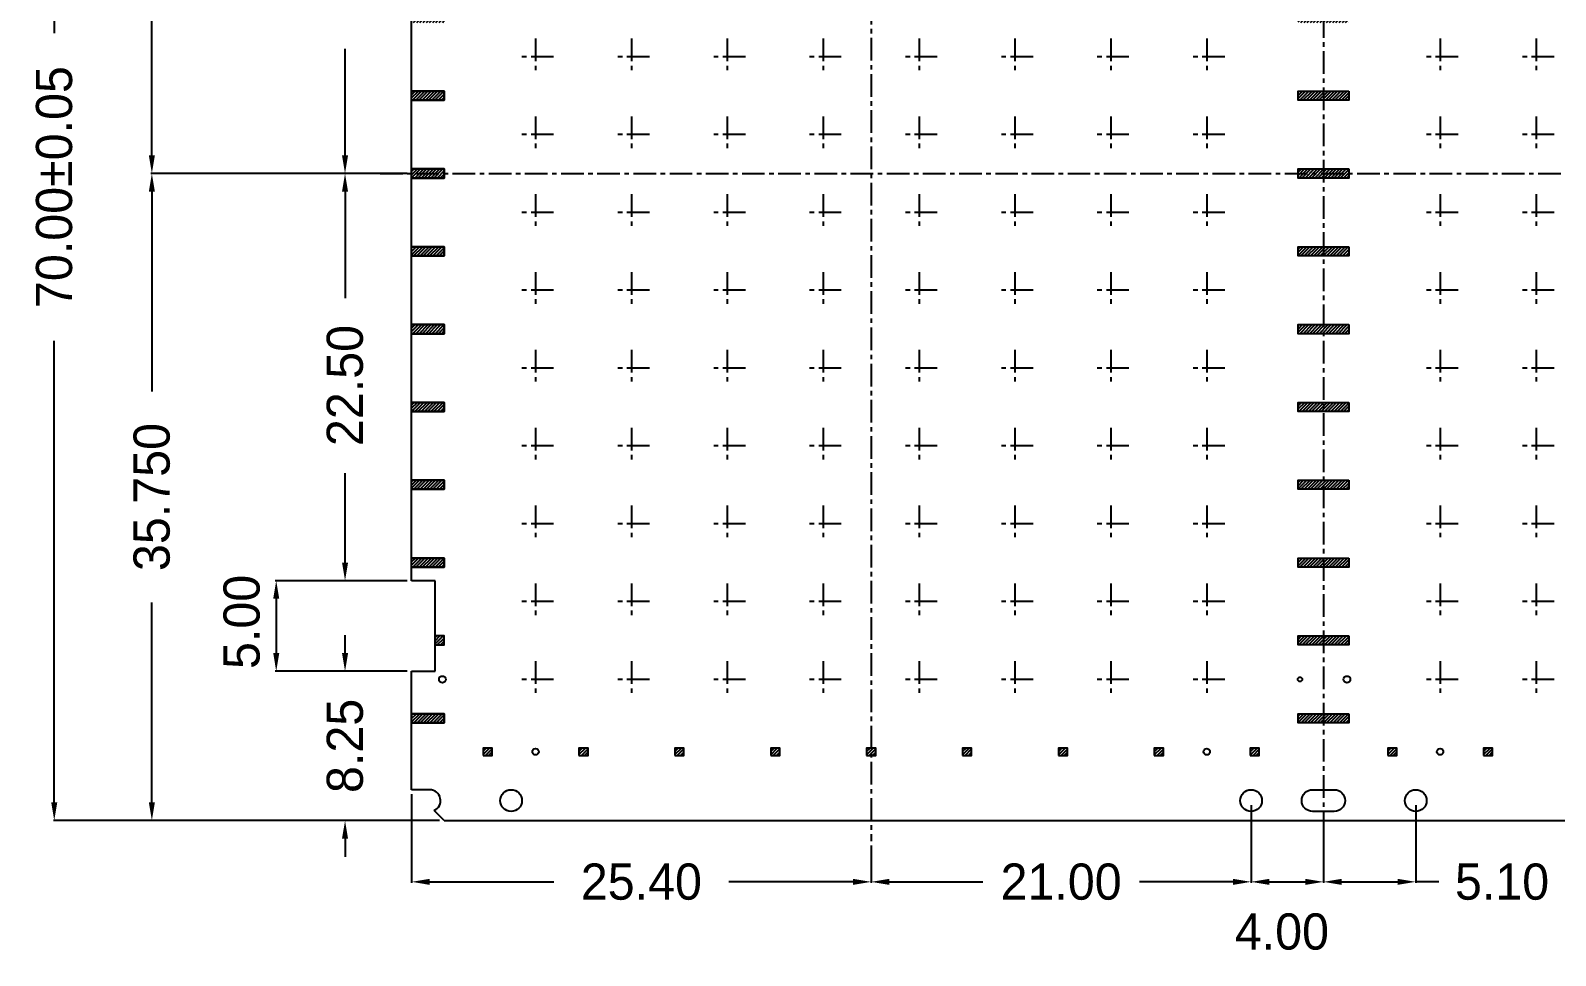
# Model space of a CAD drawing. Extents: x -356 to -83, y -298 to -106.
# Drawn here: x -356.3 to -272, y -206 to -154.9 of the extents above; entities that cross this region are included whole.
import ezdxf

# ---------------------------------------------------------------- set-up
doc = ezdxf.new("R2010")
doc.units = 0
doc.header["$MEASUREMENT"] = 0
doc.linetypes.add('CENTER', pattern=[2, 1.25, -0.25, 0.25, -0.25])
doc.layers.get('0').update_dxf_attribs({"linetype": 'CONTINUOUS'})
doc.layers.get('DEFPOINTS').update_dxf_attribs({"linetype": 'CONTINUOUS'})
for name, color, linetype in [('CENTER', 1, 'CENTER'), ('DIM', 3, 'CONTINUOUS'), ('half_bottom', 4, 'CONTINUOUS')]:
    doc.layers.add(name, color=color, linetype=linetype)
doc.dimstyles.get("Standard").update_dxf_attribs({"dimtxt": 0.3, "dimasz": 0.2, "dimexe": 0.05, "dimexo": 0.15, "dimgap": 0.05, "dimtad": 0, "dimtoh": 1, "dimdec": 3, "dimdsep": 46, "dimtxsty": 'STANDARD', "dimcen": 0.5, "dimadec": 0, "dimazin": 0, "dimtfac": 1, "dimtdec": 3, "dimtofl": 0, "dimtmove": 0, "dimatfit": 3, "dimfxl": 1, "dimtolj": 1, "dimtzin": 0, "dimarcsym": 0})
pattern_1 = [(45, (-683.58905, 132.13588), (-0.088388348, 0.088388348), [])]
pattern_2 = [(45, (-633.58905, 132.13588), (-0.088388348, 0.088388348), [])]

# ---------------------------------------------------------------- blocks, each defined once
blk = doc.blocks.new('*D1')
at = {"layer": 'DEFPOINTS', "color": 0, "linetype": 'Continuous', "transparency": 16777216}
for p in [(-138.476, 208.637), (-113.076, 205.803), (-138.476, 203.55)]:
    blk.add_point(p, dxfattribs=at)
at = {"layer": 'DIM', "color": 0, "linetype": 'Continuous', "lineweight": -2, "transparency": 16777216}
for p, q in [((-138.476, 208.387), (-138.476, 203.5)), ((-113.076, 205.553), (-113.076, 203.5)), ((-137.476, 203.55), (-130.609, 203.55)), ((-114.076, 203.55), (-120.942, 203.55))]:
    blk.add_line(p, q, dxfattribs=at)
at = {"layer": 'DIM', "color": 0, "linetype": 'Continuous', "transparency": 16777216}
for points in [[(-137.476, 203.716), (-137.476, 203.383), (-138.476, 203.55)], [(-114.076, 203.716), (-114.076, 203.383), (-113.076, 203.55)]]:
    blk.add_solid(points, dxfattribs=at)
at = {"layer": 'DIM', "color": 0, "linetype": 'Continuous', "transparency": 16777216, "insert": (-125.776, 203.55), "char_height": 2, "attachment_point": 5}
blk.add_mtext('\\A1;25.40', dxfattribs=at)
blk = doc.blocks.new('*D10')
at = {"layer": 'DEFPOINTS', "color": 0, "linetype": 'Continuous', "transparency": 16777216}
for p in [(-92.076, 208.037), (-113.076, 205.803), (-92.076, 203.55)]:
    blk.add_point(p, dxfattribs=at)
at = {"layer": 'DIM', "color": 0, "linetype": 'Continuous', "lineweight": -2, "transparency": 16777216}
for p, q in [((-92.076, 207.787), (-92.076, 203.5)), ((-113.076, 205.553), (-113.076, 203.5)), ((-112.076, 203.55), (-106.909, 203.55)), ((-93.076, 203.55), (-98.242, 203.55))]:
    blk.add_line(p, q, dxfattribs=at)
at = {"layer": 'DIM', "color": 0, "linetype": 'Continuous', "transparency": 16777216}
for points in [[(-112.076, 203.716), (-112.076, 203.383), (-113.076, 203.55)], [(-93.076, 203.716), (-93.076, 203.383), (-92.076, 203.55)]]:
    blk.add_solid(points, dxfattribs=at)
at = {"layer": 'DIM', "color": 0, "linetype": 'Continuous', "transparency": 16777216, "insert": (-102.576, 203.55), "char_height": 2, "attachment_point": 5}
blk.add_mtext('\\A1;21.00', dxfattribs=at)
blk = doc.blocks.new('*D12')
at = {"layer": 'DEFPOINTS', "color": 0, "linetype": 'Continuous', "transparency": 16777216}
for p in [(-88.076, 207.437), (-82.976, 208.037), (-82.976, 203.55)]:
    blk.add_point(p, dxfattribs=at)
at = {"layer": 'DIM', "color": 0, "linetype": 'Continuous', "lineweight": -2, "transparency": 16777216}
for p, q in [((-82.976, 207.787), (-82.976, 203.5)), ((-88.076, 207.187), (-88.076, 203.5)), ((-87.076, 203.55), (-83.976, 203.55)), ((-81.705, 203.55), (-82.976, 203.55))]:
    blk.add_line(p, q, dxfattribs=at)
at = {"layer": 'DIM', "color": 0, "linetype": 'Continuous', "transparency": 16777216}
for points in [[(-87.076, 203.716), (-87.076, 203.383), (-88.076, 203.55)], [(-83.976, 203.716), (-83.976, 203.383), (-82.976, 203.55)]]:
    blk.add_solid(points, dxfattribs=at)
at = {"layer": 'DIM', "color": 0, "linetype": 'Continuous', "transparency": 16777216, "insert": (-78.205, 203.55), "char_height": 2, "attachment_point": 5}
blk.add_mtext('\\A1;5.10', dxfattribs=at)
blk = doc.blocks.new('*D13')
at = {"layer": 'DEFPOINTS', "color": 0, "linetype": 'Continuous', "transparency": 16777216}
for p in [(-92.076, 208.037), (-88.076, 206.109), (-88.076, 203.55)]:
    blk.add_point(p, dxfattribs=at)
at = {"layer": 'DIM', "color": 0, "linetype": 'Continuous', "lineweight": -2, "transparency": 16777216}
for p, q in [((-92.076, 207.787), (-92.076, 203.5)), ((-88.076, 205.859), (-88.076, 203.5)), ((-91.076, 203.55), (-89.076, 203.55))]:
    blk.add_line(p, q, dxfattribs=at)
at = {"layer": 'DIM', "color": 0, "linetype": 'Continuous', "transparency": 16777216}
for points in [[(-91.076, 203.716), (-91.076, 203.383), (-92.076, 203.55)], [(-89.076, 203.716), (-89.076, 203.383), (-88.076, 203.55)]]:
    blk.add_solid(points, dxfattribs=at)
at = {"layer": 'DIM', "color": 0, "linetype": 'Continuous', "transparency": 16777216, "insert": (-90.372, 200.793), "char_height": 2, "attachment_point": 5}
blk.add_mtext('\\A1;4.00', dxfattribs=at)
blk = doc.blocks.new('*D54')
at = {"layer": 'DEFPOINTS', "color": 0, "linetype": 'Continuous', "transparency": 16777216}
for p in [(-152.833, 276.937), (-137.476, 276.937), (-140.212, 242.687)]:
    blk.add_point(p, dxfattribs=at)
at = {"layer": 'DIM', "color": 0, "linetype": 'Continuous', "lineweight": -2, "transparency": 16777216}
for p, q in [((-137.726, 276.937), (-152.883, 276.937)), ((-152.833, 275.937), (-152.833, 265.646)), ((-152.833, 243.687), (-152.833, 253.979)), ((-140.462, 242.687), (-152.883, 242.687))]:
    blk.add_line(p, q, dxfattribs=at)
at = {"layer": 'DIM', "color": 0, "linetype": 'Continuous', "transparency": 16777216}
for points in [[(-152.999, 275.937), (-152.666, 275.937), (-152.833, 276.937)], [(-152.999, 243.687), (-152.666, 243.687), (-152.833, 242.687)]]:
    blk.add_solid(points, dxfattribs=at)
at = {"layer": 'DIM', "color": 0, "linetype": 'Continuous', "transparency": 16777216, "insert": (-152.833, 259.812), "char_height": 2, "attachment_point": 5, "rotation": 90}
blk.add_mtext('\\A1;34.250', dxfattribs=at)
blk = doc.blocks.new('*D55')
at = {"layer": 'DEFPOINTS', "color": 0, "linetype": 'Continuous', "transparency": 16777216}
for p in [(-140.212, 242.687), (-152.833, 206.937), (-136.679, 206.937)]:
    blk.add_point(p, dxfattribs=at)
at = {"layer": 'DIM', "color": 0, "linetype": 'Continuous', "lineweight": -2, "transparency": 16777216}
for p, q in [((-140.462, 242.687), (-152.883, 242.687)), ((-152.833, 241.687), (-152.833, 230.646)), ((-152.833, 207.937), (-152.833, 218.979)), ((-136.929, 206.937), (-152.883, 206.937))]:
    blk.add_line(p, q, dxfattribs=at)
at = {"layer": 'DIM', "color": 0, "linetype": 'Continuous', "transparency": 16777216}
for points in [[(-152.999, 241.687), (-152.666, 241.687), (-152.833, 242.687)], [(-152.999, 207.937), (-152.666, 207.937), (-152.833, 206.937)]]:
    blk.add_solid(points, dxfattribs=at)
at = {"layer": 'DIM', "color": 0, "linetype": 'Continuous', "transparency": 16777216, "insert": (-152.833, 224.812), "char_height": 2, "attachment_point": 5, "rotation": 90}
blk.add_mtext('\\A1;35.750', dxfattribs=at)
blk = doc.blocks.new('*D57')
at = {"layer": 'DEFPOINTS', "color": 0, "linetype": 'Continuous', "transparency": 16777216}
for p in [(-138.476, 242.687), (-142.154, 220.187), (-138.476, 220.187)]:
    blk.add_point(p, dxfattribs=at)
at = {"layer": 'DIM', "color": 0, "linetype": 'Continuous', "lineweight": -2, "transparency": 16777216}
for p, q in [((-138.726, 242.687), (-142.204, 242.687)), ((-142.154, 241.687), (-142.154, 235.806)), ((-142.154, 221.187), (-142.154, 226.139)), ((-138.726, 220.187), (-142.204, 220.187))]:
    blk.add_line(p, q, dxfattribs=at)
at = {"layer": 'DIM', "color": 0, "linetype": 'Continuous', "transparency": 16777216}
for points in [[(-142.321, 241.687), (-141.987, 241.687), (-142.154, 242.687)], [(-142.321, 221.187), (-141.987, 221.187), (-142.154, 220.187)]]:
    blk.add_solid(points, dxfattribs=at)
at = {"layer": 'DIM', "color": 0, "linetype": 'Continuous', "transparency": 16777216, "insert": (-142.154, 230.973), "char_height": 2, "attachment_point": 5, "rotation": 90}
blk.add_mtext('\\A1;22.50', dxfattribs=at)
blk = doc.blocks.new('*D59')
at = {"layer": 'DEFPOINTS', "color": 0, "linetype": 'Continuous', "transparency": 16777216}
for p in [(-138.476, 215.187), (-142.154, 206.937), (-136.679, 206.937)]:
    blk.add_point(p, dxfattribs=at)
at = {"layer": 'DIM', "color": 0, "linetype": 'Continuous', "lineweight": -2, "transparency": 16777216}
for p, q in [((-142.154, 216.187), (-142.154, 217.187)), ((-138.726, 215.187), (-142.204, 215.187)), ((-136.929, 206.937), (-142.204, 206.937)), ((-142.154, 205.937), (-142.154, 204.937))]:
    blk.add_line(p, q, dxfattribs=at)
at = {"layer": 'DIM', "color": 0, "linetype": 'Continuous', "transparency": 16777216}
for points in [[(-142.321, 216.187), (-141.987, 216.187), (-142.154, 215.187)], [(-142.321, 205.937), (-141.987, 205.937), (-142.154, 206.937)]]:
    blk.add_solid(points, dxfattribs=at)
at = {"layer": 'DIM', "color": 0, "linetype": 'Continuous', "transparency": 16777216, "insert": (-142.154, 211.062), "char_height": 2, "attachment_point": 5, "rotation": 90}
blk.add_mtext('\\A1;8.25', dxfattribs=at)
blk = doc.blocks.new('*D60')
at = {"layer": 'DEFPOINTS', "color": 0, "linetype": 'Continuous', "transparency": 16777216}
for p in [(-142.154, 265.187), (-138.476, 265.187), (-138.476, 242.687)]:
    blk.add_point(p, dxfattribs=at)
at = {"layer": 'DIM', "color": 0, "linetype": 'Continuous', "lineweight": -2, "transparency": 16777216}
for p, q in [((-138.726, 265.187), (-142.204, 265.187)), ((-142.154, 264.187), (-142.154, 259.235)), ((-142.154, 243.687), (-142.154, 249.569)), ((-138.726, 242.687), (-142.204, 242.687))]:
    blk.add_line(p, q, dxfattribs=at)
at = {"layer": 'DIM', "color": 0, "linetype": 'Continuous', "transparency": 16777216}
for points in [[(-142.321, 264.187), (-141.987, 264.187), (-142.154, 265.187)], [(-142.321, 243.687), (-141.987, 243.687), (-142.154, 242.687)]]:
    blk.add_solid(points, dxfattribs=at)
at = {"layer": 'DIM', "color": 0, "linetype": 'Continuous', "transparency": 16777216, "insert": (-142.154, 254.402), "char_height": 2, "attachment_point": 5, "rotation": 90}
blk.add_mtext('\\A1;22.50', dxfattribs=at)
blk = doc.blocks.new('*D61')
at = {"layer": 'DEFPOINTS', "color": 0, "linetype": 'Continuous', "transparency": 16777216}
for p in [(-138.476, 220.187), (-145.958, 215.187), (-138.476, 215.187)]:
    blk.add_point(p, dxfattribs=at)
at = {"layer": 'DIM', "color": 0, "linetype": 'Continuous', "lineweight": -2, "transparency": 16777216}
for p, q in [((-138.726, 220.187), (-146.008, 220.187)), ((-145.958, 219.187), (-145.958, 216.187)), ((-138.726, 215.187), (-146.008, 215.187))]:
    blk.add_line(p, q, dxfattribs=at)
at = {"layer": 'DIM', "color": 0, "linetype": 'Continuous', "transparency": 16777216}
for points in [[(-146.124, 219.187), (-145.791, 219.187), (-145.958, 220.187)], [(-146.124, 216.187), (-145.791, 216.187), (-145.958, 215.187)]]:
    blk.add_solid(points, dxfattribs=at)
at = {"layer": 'DIM', "color": 0, "linetype": 'Continuous', "transparency": 16777216, "insert": (-147.861, 217.913), "char_height": 2, "attachment_point": 5, "rotation": 90}
blk.add_mtext('\\A1;5.00', dxfattribs=at)
blk = doc.blocks.new('*D62')
at = {"layer": 'DEFPOINTS', "color": 0, "linetype": 'Continuous', "transparency": 16777216}
for p in [(-137.476, 276.937), (-158.227, 206.937), (-136.679, 206.937)]:
    blk.add_point(p, dxfattribs=at)
at = {"layer": 'DIM', "color": 0, "linetype": 'Continuous', "lineweight": -2, "transparency": 16777216}
for p, q in [((-137.726, 276.937), (-158.277, 276.937)), ((-158.227, 275.937), (-158.227, 250.437)), ((-158.227, 207.937), (-158.227, 233.437)), ((-136.929, 206.937), (-158.277, 206.937))]:
    blk.add_line(p, q, dxfattribs=at)
at = {"layer": 'DIM', "color": 0, "linetype": 'Continuous', "transparency": 16777216}
for points in [[(-158.394, 275.937), (-158.061, 275.937), (-158.227, 276.937)], [(-158.394, 207.937), (-158.061, 207.937), (-158.227, 206.937)]]:
    blk.add_solid(points, dxfattribs=at)
at = {"layer": 'DIM', "color": 0, "linetype": 'Continuous', "transparency": 16777216, "insert": (-158.227, 241.937), "char_height": 2, "attachment_point": 5, "rotation": 90}
blk.add_mtext('\\A1;70.00%%p0.05', dxfattribs=at)

msp = doc.modelspace()

# ---------------------------------------------------------------- hatches: boundary and pattern name
at = {"layer": 'half_bottom'}
h = msp.add_hatch(dxfattribs=at)
h.set_pattern_fill('ANSI31', color=256)
h.paths.add_polyline_path([(-335.25226, -132.47707), (-335.25226, -132.97707), (-333.45226, -132.97707), (-333.45226, -132.47707)])
h.paths.add_polyline_path([(-333.95226, -137.27707), (-333.45226, -137.27707), (-333.45226, -136.77707), (-333.95226, -136.77707)])
h.paths.add_polyline_path([(-333.45226, -141.57707), (-333.45226, -141.07707), (-335.25226, -141.07707), (-335.25226, -141.57707)])
h.paths.add_polyline_path([(-335.25226, -145.37707), (-335.25226, -145.87707), (-333.45226, -145.87707), (-333.45226, -145.37707)])
h.paths.add_polyline_path([(-333.45226, -150.17707), (-333.45226, -149.67707), (-335.25226, -149.67707), (-335.25226, -150.17707)])
h.paths.add_polyline_path([(-333.45226, -153.97707), (-335.25226, -153.97707), (-335.25226, -154.47707), (-333.45226, -154.47707)])
h.paths.add_polyline_path([(-335.25226, -158.27707), (-335.25226, -158.77707), (-333.45226, -158.77707), (-333.45226, -158.27707)])
h.paths.add_polyline_path([(-335.25226, -162.57707), (-335.25226, -163.07707), (-333.45226, -163.07707), (-333.45226, -162.57707)])
h.paths.add_polyline_path([(-335.25226, -166.87707), (-335.25226, -167.37707), (-333.45226, -167.37707), (-333.45226, -166.87707)])
h.paths.add_polyline_path([(-335.25226, -175.47707), (-335.25226, -175.97707), (-333.45226, -175.97707), (-333.45226, -175.47707)])
h.paths.add_polyline_path([(-333.45226, -171.67707), (-333.45226, -171.17707), (-335.25226, -171.17707), (-335.25226, -171.67707)])
h.paths.add_polyline_path([(-335.25226, -184.07707), (-335.25226, -184.57707), (-333.45226, -184.57707), (-333.45226, -184.07707)])
h.paths.add_polyline_path([(-333.45226, -180.27707), (-333.45226, -179.77707), (-335.25226, -179.77707), (-335.25226, -180.27707)])
h.paths.add_polyline_path([(-333.95226, -188.37707), (-333.95226, -188.87707), (-333.45226, -188.87707), (-333.45226, -188.37707)])
h.paths.add_polyline_path([(-333.45226, -193.17707), (-333.45226, -192.67707), (-335.25226, -192.67707), (-335.25226, -193.17707)])
h = msp.add_hatch(dxfattribs=at)
h.set_pattern_fill('ANSI31', color=256, angle=180, style=0)
h.set_pattern_definition([(225, (-633.58905, 132.13588), (0.088388348, -0.088388348), [])])
h.paths.add_polyline_path([(-283.45226, -132.47707), (-286.25226, -132.47707), (-286.25226, -132.97707), (-283.45226, -132.97707)])
h.paths.add_polyline_path([(-283.45226, -136.77707), (-286.25226, -136.77707), (-286.25226, -137.27707), (-283.45226, -137.27707)])
h.paths.add_polyline_path([(-283.45226, -141.07707), (-286.25226, -141.07707), (-286.25226, -141.57707), (-283.45226, -141.57707)])
h.paths.add_polyline_path([(-283.45226, -145.37707), (-286.25226, -145.37707), (-286.25226, -145.87707), (-283.45226, -145.87707)])
h.paths.add_polyline_path([(-283.45226, -149.67707), (-286.25226, -149.67707), (-286.25226, -150.17707), (-283.45226, -150.17707)])
h.paths.add_polyline_path([(-283.45226, -153.97707), (-286.25226, -153.97707), (-286.25226, -154.47707), (-283.45226, -154.47707)])
h.paths.add_polyline_path([(-283.45226, -158.27707), (-286.25226, -158.27707), (-286.25226, -158.77707), (-283.45226, -158.77707)])
h.paths.add_polyline_path([(-283.45226, -162.57707), (-286.25226, -162.57707), (-286.25226, -163.07707), (-283.45226, -163.07707)])
h.paths.add_polyline_path([(-283.45226, -166.87707), (-286.25226, -166.87707), (-286.25226, -167.37707), (-283.45226, -167.37707)])
h.paths.add_polyline_path([(-283.45226, -171.17707), (-286.25226, -171.17707), (-286.25226, -171.67707), (-283.45226, -171.67707)])
h.paths.add_polyline_path([(-283.45226, -175.47707), (-286.25226, -175.47707), (-286.25226, -175.97707), (-283.45226, -175.97707)])
h.paths.add_polyline_path([(-283.45226, -179.77707), (-286.25226, -179.77707), (-286.25226, -180.27707), (-283.45226, -180.27707)])
h.paths.add_polyline_path([(-283.45226, -184.07707), (-286.25226, -184.07707), (-286.25226, -184.57707), (-283.45226, -184.57707)])
h.paths.add_polyline_path([(-283.45226, -188.37707), (-286.25226, -188.37707), (-286.25226, -188.87707), (-283.45226, -188.87707)])
h.paths.add_polyline_path([(-283.45226, -192.67707), (-286.25226, -192.67707), (-286.25226, -193.17707), (-283.45226, -193.17707)])
h = msp.add_hatch(dxfattribs=at)
h.set_pattern_fill('ANSI31', color=256, style=0)
h.set_pattern_definition(pattern_1)
h.paths.add_polyline_path([(-330.80226, -194.57707), (-331.30226, -194.57707), (-331.30226, -194.97707), (-330.80226, -194.97707)])
h = msp.add_hatch(dxfattribs=at)
h.set_pattern_fill('ANSI31', color=256, style=0)
h.set_pattern_definition(pattern_1)
h.paths.add_polyline_path([(-325.50226, -194.57707), (-326.00226, -194.57707), (-326.00226, -194.97707), (-325.50226, -194.97707)])
h = msp.add_hatch(dxfattribs=at)
h.set_pattern_fill('ANSI31', color=256, style=0)
h.set_pattern_definition(pattern_1)
h.paths.add_polyline_path([(-320.20226, -194.57707), (-320.70226, -194.57707), (-320.70226, -194.97707), (-320.20226, -194.97707)])
h = msp.add_hatch(dxfattribs=at)
h.set_pattern_fill('ANSI31', color=256, style=0)
h.set_pattern_definition(pattern_1)
h.paths.add_polyline_path([(-314.90226, -194.57707), (-315.40226, -194.57707), (-315.40226, -194.97707), (-314.90226, -194.97707)])
h = msp.add_hatch(dxfattribs=at)
h.set_pattern_fill('ANSI31', color=256, style=0)
h.set_pattern_definition(pattern_1)
h.paths.add_polyline_path([(-309.60226, -194.57707), (-310.10226, -194.57707), (-310.10226, -194.97707), (-309.60226, -194.97707)])
h = msp.add_hatch(dxfattribs=at)
h.set_pattern_fill('ANSI31', color=256, style=0)
h.set_pattern_definition(pattern_1)
h.paths.add_polyline_path([(-304.30226, -194.57707), (-304.80226, -194.57707), (-304.80226, -194.97707), (-304.30226, -194.97707)])
h = msp.add_hatch(dxfattribs=at)
h.set_pattern_fill('ANSI31', color=256, style=0)
h.set_pattern_definition(pattern_1)
h.paths.add_polyline_path([(-299.00226, -194.57707), (-299.50226, -194.57707), (-299.50226, -194.97707), (-299.00226, -194.97707)])
h = msp.add_hatch(dxfattribs=at)
h.set_pattern_fill('ANSI31', color=256, style=0)
h.set_pattern_definition(pattern_1)
h.paths.add_polyline_path([(-293.70226, -194.57707), (-294.20226, -194.57707), (-294.20226, -194.97707), (-293.70226, -194.97707)])
h = msp.add_hatch(dxfattribs=at)
h.set_pattern_fill('ANSI31', color=256, style=0)
h.set_pattern_definition(pattern_1)
h.paths.add_polyline_path([(-288.40226, -194.57707), (-288.90226, -194.57707), (-288.90226, -194.97707), (-288.40226, -194.97707)])
h = msp.add_hatch(dxfattribs=at)
h.set_pattern_fill('ANSI31', color=256, style=0)
h.set_pattern_definition(pattern_2)
h.paths.add_polyline_path([(-280.80226, -194.57707), (-281.30226, -194.57707), (-281.30226, -194.97707), (-280.80226, -194.97707)])
h = msp.add_hatch(dxfattribs=at)
h.set_pattern_fill('ANSI31', color=256, style=0)
h.set_pattern_definition(pattern_2)
h.paths.add_polyline_path([(-275.50226, -194.57707), (-276.00226, -194.57707), (-276.00226, -194.97707), (-275.50226, -194.97707)])

# ---------------------------------------------------------------- linework, layer by layer
for p, q in [((-335.25226, -185.32707), (-335.25226, -140.32707)), ((-333.95226, -185.32707), (-335.25226, -185.32707)), ((-333.95226, -190.32707), (-333.95226, -185.32707)), ((-335.25226, -196.87707), (-335.25226, -190.32707)), ((-335.25226, -190.32707), (-333.95226, -190.32707)), ((-334.45549, -196.87707), (-335.25226, -196.87707)), ((-334.25226, -196.87707), (-334.45549, -196.87707)), ((-333.4558, -198.57707), (-334.00784, -198.02503)), ((-333.4558, -198.57707), (-86.24872, -198.57707))]:
    msp.add_line(p, q)
msp.add_lwpolyline([(-284.25226, -196.87707, -1), (-284.25226, -198.07707), (-285.45226, -198.07707, -1), (-285.45226, -196.87707)], format="xyb", close=True)
for centre, radius in [((-333.55226, -190.77707), 0.185), ((-286.15226, -190.77707), 0.125), ((-283.55226, -190.77707), 0.185), ((-328.40226, -194.77707), 0.175), ((-291.30226, -194.77707), 0.175), ((-278.40226, -194.77707), 0.175), ((-329.75226, -197.47707), 0.6), ((-288.85226, -197.47707), 0.6), ((-279.75226, -197.47707), 0.6)]:
    msp.add_circle(centre, radius)
msp.add_arc((-334.25226, -197.47707), 0.6, 294.0392996, 90)
at = {"layer": 'CENTER'}
for p, q in [((-309.85226, -127.33728), (-309.85226, -199.7112)), ((-284.85226, -128.07396), (-284.85226, -199.4057)), ((-328.40226, -155.37707), (-328.40226, -157.37707)), ((-323.10226, -155.37707), (-323.10226, -157.37707)), ((-317.80226, -155.37707), (-317.80226, -157.37707)), ((-312.50226, -155.37707), (-312.50226, -157.37707)), ((-307.20226, -155.37707), (-307.20226, -157.37707)), ((-301.90226, -155.37707), (-301.90226, -157.37707)), ((-296.60226, -155.37707), (-296.60226, -157.37707)), ((-291.30226, -155.37707), (-291.30226, -157.37707)), ((-278.40226, -155.37707), (-278.40226, -157.37707)), ((-273.10226, -155.37707), (-273.10226, -157.37707)), ((-327.40226, -156.37707), (-329.40226, -156.37707)), ((-322.10226, -156.37707), (-324.10226, -156.37707)), ((-316.80226, -156.37707), (-318.80226, -156.37707)), ((-311.50226, -156.37707), (-313.50226, -156.37707)), ((-306.20226, -156.37707), (-308.20226, -156.37707)), ((-300.90226, -156.37707), (-302.90226, -156.37707)), ((-295.60226, -156.37707), (-297.60226, -156.37707)), ((-290.30226, -156.37707), (-292.30226, -156.37707)), ((-277.40226, -156.37707), (-279.40226, -156.37707)), ((-272.10226, -156.37707), (-274.10226, -156.37707)), ((-328.40226, -159.67707), (-328.40226, -161.67707)), ((-323.10226, -159.67707), (-323.10226, -161.67707)), ((-317.80226, -159.67707), (-317.80226, -161.67707)), ((-312.50226, -159.67707), (-312.50226, -161.67707)), ((-307.20226, -159.67707), (-307.20226, -161.67707)), ((-301.90226, -159.67707), (-301.90226, -161.67707)), ((-296.60226, -159.67707), (-296.60226, -161.67707)), ((-291.30226, -159.67707), (-291.30226, -161.67707)), ((-278.40226, -159.67707), (-278.40226, -161.67707)), ((-273.10226, -159.67707), (-273.10226, -161.67707)), ((-327.40226, -160.67707), (-329.40226, -160.67707)), ((-322.10226, -160.67707), (-324.10226, -160.67707)), ((-316.80226, -160.67707), (-318.80226, -160.67707)), ((-311.50226, -160.67707), (-313.50226, -160.67707)), ((-306.20226, -160.67707), (-308.20226, -160.67707)), ((-300.90226, -160.67707), (-302.90226, -160.67707)), ((-295.60226, -160.67707), (-297.60226, -160.67707)), ((-290.30226, -160.67707), (-292.30226, -160.67707)), ((-277.40226, -160.67707), (-279.40226, -160.67707)), ((-272.10226, -160.67707), (-274.10226, -160.67707)), ((-336.98816, -162.82707), (-83.95473, -162.82707)), ((-328.40226, -163.97707), (-328.40226, -165.97707)), ((-323.10226, -163.97707), (-323.10226, -165.97707)), ((-317.80226, -163.97707), (-317.80226, -165.97707)), ((-312.50226, -163.97707), (-312.50226, -165.97707)), ((-307.20226, -163.97707), (-307.20226, -165.97707)), ((-301.90226, -163.97707), (-301.90226, -165.97707)), ((-296.60226, -163.97707), (-296.60226, -165.97707)), ((-291.30226, -163.97707), (-291.30226, -165.97707)), ((-278.40226, -163.97707), (-278.40226, -165.97707)), ((-273.10226, -163.97707), (-273.10226, -165.97707)), ((-327.40226, -164.97707), (-329.40226, -164.97707)), ((-322.10226, -164.97707), (-324.10226, -164.97707)), ((-316.80226, -164.97707), (-318.80226, -164.97707)), ((-311.50226, -164.97707), (-313.50226, -164.97707)), ((-306.20226, -164.97707), (-308.20226, -164.97707)), ((-300.90226, -164.97707), (-302.90226, -164.97707)), ((-295.60226, -164.97707), (-297.60226, -164.97707)), ((-290.30226, -164.97707), (-292.30226, -164.97707)), ((-277.40226, -164.97707), (-279.40226, -164.97707)), ((-272.10226, -164.97707), (-274.10226, -164.97707)), ((-328.40226, -168.27707), (-328.40226, -170.27707)), ((-323.10226, -168.27707), (-323.10226, -170.27707)), ((-317.80226, -168.27707), (-317.80226, -170.27707)), ((-312.50226, -168.27707), (-312.50226, -170.27707)), ((-307.20226, -168.27707), (-307.20226, -170.27707)), ((-301.90226, -168.27707), (-301.90226, -170.27707)), ((-296.60226, -168.27707), (-296.60226, -170.27707)), ((-291.30226, -168.27707), (-291.30226, -170.27707)), ((-278.40226, -168.27707), (-278.40226, -170.27707)), ((-273.10226, -168.27707), (-273.10226, -170.27707)), ((-327.40226, -169.27707), (-329.40226, -169.27707)), ((-322.10226, -169.27707), (-324.10226, -169.27707)), ((-316.80226, -169.27707), (-318.80226, -169.27707)), ((-311.50226, -169.27707), (-313.50226, -169.27707)), ((-306.20226, -169.27707), (-308.20226, -169.27707)), ((-300.90226, -169.27707), (-302.90226, -169.27707)), ((-295.60226, -169.27707), (-297.60226, -169.27707)), ((-290.30226, -169.27707), (-292.30226, -169.27707)), ((-277.40226, -169.27707), (-279.40226, -169.27707)), ((-272.10226, -169.27707), (-274.10226, -169.27707)), ((-328.40226, -172.57707), (-328.40226, -174.57707)), ((-323.10226, -172.57707), (-323.10226, -174.57707)), ((-317.80226, -172.57707), (-317.80226, -174.57707)), ((-312.50226, -172.57707), (-312.50226, -174.57707)), ((-307.20226, -172.57707), (-307.20226, -174.57707)), ((-301.90226, -172.57707), (-301.90226, -174.57707)), ((-296.60226, -172.57707), (-296.60226, -174.57707)), ((-291.30226, -172.57707), (-291.30226, -174.57707)), ((-278.40226, -172.57707), (-278.40226, -174.57707)), ((-273.10226, -172.57707), (-273.10226, -174.57707)), ((-327.40226, -173.57707), (-329.40226, -173.57707)), ((-322.10226, -173.57707), (-324.10226, -173.57707)), ((-316.80226, -173.57707), (-318.80226, -173.57707)), ((-311.50226, -173.57707), (-313.50226, -173.57707)), ((-306.20226, -173.57707), (-308.20226, -173.57707)), ((-300.90226, -173.57707), (-302.90226, -173.57707)), ((-295.60226, -173.57707), (-297.60226, -173.57707)), ((-290.30226, -173.57707), (-292.30226, -173.57707)), ((-277.40226, -173.57707), (-279.40226, -173.57707)), ((-272.10226, -173.57707), (-274.10226, -173.57707)), ((-328.40226, -176.87707), (-328.40226, -178.87707)), ((-323.10226, -176.87707), (-323.10226, -178.87707)), ((-317.80226, -176.87707), (-317.80226, -178.87707)), ((-312.50226, -176.87707), (-312.50226, -178.87707)), ((-307.20226, -176.87707), (-307.20226, -178.87707)), ((-301.90226, -176.87707), (-301.90226, -178.87707)), ((-296.60226, -176.87707), (-296.60226, -178.87707)), ((-291.30226, -176.87707), (-291.30226, -178.87707)), ((-278.40226, -176.87707), (-278.40226, -178.87707)), ((-273.10226, -176.87707), (-273.10226, -178.87707)), ((-327.40226, -177.87707), (-329.40226, -177.87707)), ((-322.10226, -177.87707), (-324.10226, -177.87707)), ((-316.80226, -177.87707), (-318.80226, -177.87707)), ((-311.50226, -177.87707), (-313.50226, -177.87707)), ((-306.20226, -177.87707), (-308.20226, -177.87707)), ((-300.90226, -177.87707), (-302.90226, -177.87707)), ((-295.60226, -177.87707), (-297.60226, -177.87707)), ((-290.30226, -177.87707), (-292.30226, -177.87707)), ((-277.40226, -177.87707), (-279.40226, -177.87707)), ((-272.10226, -177.87707), (-274.10226, -177.87707)), ((-328.40226, -181.17707), (-328.40226, -183.17707)), ((-323.10226, -181.17707), (-323.10226, -183.17707)), ((-317.80226, -181.17707), (-317.80226, -183.17707)), ((-312.50226, -181.17707), (-312.50226, -183.17707)), ((-307.20226, -181.17707), (-307.20226, -183.17707)), ((-301.90226, -181.17707), (-301.90226, -183.17707)), ((-296.60226, -181.17707), (-296.60226, -183.17707)), ((-291.30226, -181.17707), (-291.30226, -183.17707)), ((-278.40226, -181.17707), (-278.40226, -183.17707)), ((-273.10226, -181.17707), (-273.10226, -183.17707)), ((-327.40226, -182.17707), (-329.40226, -182.17707)), ((-322.10226, -182.17707), (-324.10226, -182.17707)), ((-316.80226, -182.17707), (-318.80226, -182.17707)), ((-311.50226, -182.17707), (-313.50226, -182.17707)), ((-306.20226, -182.17707), (-308.20226, -182.17707)), ((-300.90226, -182.17707), (-302.90226, -182.17707)), ((-295.60226, -182.17707), (-297.60226, -182.17707)), ((-290.30226, -182.17707), (-292.30226, -182.17707)), ((-277.40226, -182.17707), (-279.40226, -182.17707)), ((-272.10226, -182.17707), (-274.10226, -182.17707)), ((-328.40226, -185.47707), (-328.40226, -187.47707)), ((-323.10226, -185.47707), (-323.10226, -187.47707)), ((-317.80226, -185.47707), (-317.80226, -187.47707)), ((-312.50226, -185.47707), (-312.50226, -187.47707)), ((-307.20226, -185.47707), (-307.20226, -187.47707)), ((-301.90226, -185.47707), (-301.90226, -187.47707)), ((-296.60226, -185.47707), (-296.60226, -187.47707)), ((-291.30226, -185.47707), (-291.30226, -187.47707)), ((-278.40226, -185.47707), (-278.40226, -187.47707)), ((-273.10226, -185.47707), (-273.10226, -187.47707)), ((-327.40226, -186.47707), (-329.40226, -186.47707)), ((-322.10226, -186.47707), (-324.10226, -186.47707)), ((-316.80226, -186.47707), (-318.80226, -186.47707)), ((-311.50226, -186.47707), (-313.50226, -186.47707)), ((-306.20226, -186.47707), (-308.20226, -186.47707)), ((-300.90226, -186.47707), (-302.90226, -186.47707)), ((-295.60226, -186.47707), (-297.60226, -186.47707)), ((-290.30226, -186.47707), (-292.30226, -186.47707)), ((-277.40226, -186.47707), (-279.40226, -186.47707)), ((-272.10226, -186.47707), (-274.10226, -186.47707)), ((-328.40226, -189.77707), (-328.40226, -191.77707)), ((-323.10226, -189.77707), (-323.10226, -191.77707)), ((-317.80226, -189.77707), (-317.80226, -191.77707)), ((-312.50226, -189.77707), (-312.50226, -191.77707)), ((-307.20226, -189.77707), (-307.20226, -191.77707)), ((-301.90226, -189.77707), (-301.90226, -191.77707)), ((-296.60226, -189.77707), (-296.60226, -191.77707)), ((-291.30226, -189.77707), (-291.30226, -191.77707)), ((-278.40226, -189.77707), (-278.40226, -191.77707)), ((-273.10226, -189.77707), (-273.10226, -191.77707)), ((-327.40226, -190.77707), (-329.40226, -190.77707)), ((-322.10226, -190.77707), (-324.10226, -190.77707)), ((-316.80226, -190.77707), (-318.80226, -190.77707)), ((-311.50226, -190.77707), (-313.50226, -190.77707)), ((-306.20226, -190.77707), (-308.20226, -190.77707)), ((-300.90226, -190.77707), (-302.90226, -190.77707)), ((-295.60226, -190.77707), (-297.60226, -190.77707)), ((-290.30226, -190.77707), (-292.30226, -190.77707)), ((-277.40226, -190.77707), (-279.40226, -190.77707)), ((-272.10226, -190.77707), (-274.10226, -190.77707))]:
    msp.add_line(p, q, dxfattribs=at)
at = {"layer": 'half_bottom'}
for p, q in [((-335.25226, -158.77707), (-335.25226, -158.27707)), ((-335.25226, -163.07707), (-335.25226, -162.57707)), ((-335.25226, -167.37707), (-335.25226, -166.87707)), ((-335.25226, -171.67707), (-335.25226, -171.17707)), ((-335.25226, -175.97707), (-335.25226, -175.47707)), ((-335.25226, -180.27707), (-335.25226, -179.77707)), ((-335.25226, -184.57707), (-335.25226, -184.07707)), ((-333.95226, -188.87707), (-333.95226, -188.37707)), ((-335.25226, -193.17707), (-335.25226, -192.67707))]:
    msp.add_line(p, q, dxfattribs=at)
for points in [[(-335.25226, -158.27707), (-333.45226, -158.27707), (-333.45226, -158.77707), (-335.25226, -158.77707)], [(-335.25226, -158.77707), (-333.45226, -158.77707), (-333.45226, -158.27707), (-335.25226, -158.27707)], [(-335.25226, -162.57707), (-333.45226, -162.57707), (-333.45226, -163.07707), (-335.25226, -163.07707)], [(-335.25226, -163.07707), (-333.45226, -163.07707), (-333.45226, -162.57707), (-335.25226, -162.57707)], [(-335.25226, -166.87707), (-333.45226, -166.87707), (-333.45226, -167.37707), (-335.25226, -167.37707)], [(-335.25226, -167.37707), (-333.45226, -167.37707), (-333.45226, -166.87707), (-335.25226, -166.87707)], [(-335.25226, -171.17707), (-333.45226, -171.17707), (-333.45226, -171.67707), (-335.25226, -171.67707)], [(-335.25226, -171.67707), (-333.45226, -171.67707), (-333.45226, -171.17707), (-335.25226, -171.17707)], [(-335.25226, -175.47707), (-333.45226, -175.47707), (-333.45226, -175.97707), (-335.25226, -175.97707)], [(-335.25226, -175.97707), (-333.45226, -175.97707), (-333.45226, -175.47707), (-335.25226, -175.47707)], [(-335.25226, -179.77707), (-333.45226, -179.77707), (-333.45226, -180.27707), (-335.25226, -180.27707)], [(-335.25226, -180.27707), (-333.45226, -180.27707), (-333.45226, -179.77707), (-335.25226, -179.77707)], [(-335.25226, -184.07707), (-333.45226, -184.07707), (-333.45226, -184.57707), (-335.25226, -184.57707)], [(-335.25226, -184.57707), (-333.45226, -184.57707), (-333.45226, -184.07707), (-335.25226, -184.07707)], [(-333.95226, -188.87707), (-333.45226, -188.87707), (-333.45226, -188.37707), (-333.95226, -188.37707)], [(-335.25226, -192.67707), (-333.45226, -192.67707), (-333.45226, -193.17707), (-335.25226, -193.17707)], [(-335.25226, -193.17707), (-333.45226, -193.17707), (-333.45226, -192.67707), (-335.25226, -192.67707)]]:
    msp.add_lwpolyline(points, dxfattribs=at)
for points in [[(-283.45226, -158.27707), (-283.45226, -158.77707), (-286.25226, -158.77707), (-286.25226, -158.27707)], [(-283.45226, -162.57707), (-283.45226, -163.07707), (-286.25226, -163.07707), (-286.25226, -162.57707)], [(-283.45226, -166.87707), (-283.45226, -167.37707), (-286.25226, -167.37707), (-286.25226, -166.87707)], [(-283.45226, -171.17707), (-283.45226, -171.67707), (-286.25226, -171.67707), (-286.25226, -171.17707)], [(-283.45226, -175.47707), (-283.45226, -175.97707), (-286.25226, -175.97707), (-286.25226, -175.47707)], [(-283.45226, -179.77707), (-283.45226, -180.27707), (-286.25226, -180.27707), (-286.25226, -179.77707)], [(-283.45226, -184.07707), (-283.45226, -184.57707), (-286.25226, -184.57707), (-286.25226, -184.07707)], [(-283.45226, -188.37707), (-283.45226, -188.87707), (-286.25226, -188.87707), (-286.25226, -188.37707)], [(-283.45226, -192.67707), (-283.45226, -193.17707), (-286.25226, -193.17707), (-286.25226, -192.67707)], [(-331.30226, -194.97707), (-330.80226, -194.97707), (-330.80226, -194.57707), (-331.30226, -194.57707)], [(-326.00226, -194.97707), (-325.50226, -194.97707), (-325.50226, -194.57707), (-326.00226, -194.57707)], [(-320.70226, -194.97707), (-320.20226, -194.97707), (-320.20226, -194.57707), (-320.70226, -194.57707)], [(-315.40226, -194.97707), (-314.90226, -194.97707), (-314.90226, -194.57707), (-315.40226, -194.57707)], [(-310.10226, -194.97707), (-309.60226, -194.97707), (-309.60226, -194.57707), (-310.10226, -194.57707)], [(-304.80226, -194.97707), (-304.30226, -194.97707), (-304.30226, -194.57707), (-304.80226, -194.57707)], [(-299.50226, -194.97707), (-299.00226, -194.97707), (-299.00226, -194.57707), (-299.50226, -194.57707)], [(-294.20226, -194.97707), (-293.70226, -194.97707), (-293.70226, -194.57707), (-294.20226, -194.57707)], [(-288.90226, -194.97707), (-288.40226, -194.97707), (-288.40226, -194.57707), (-288.90226, -194.57707)], [(-281.30226, -194.97707), (-280.80226, -194.97707), (-280.80226, -194.57707), (-281.30226, -194.57707)], [(-276.00226, -194.97707), (-275.50226, -194.97707), (-275.50226, -194.57707), (-276.00226, -194.57707)]]:
    msp.add_lwpolyline(points, close=True, dxfattribs=at)

# ---------------------------------------------------------------- dimensions: what is measured, and where the dimension line sits
at = {"layer": 'DIM', "linetype": 'Continuous'}
for base, p1, p2, angle, text, picture, middle in [((-355.00378, -198.57707), (-334.25226, -128.57707), (-333.4558, -198.57707), 90, '<>.00%%p0.05', '*D62', (-355.00378, -163.57707)), ((-349.60911, -128.57707), (-336.98816, -162.82707), (-334.25226, -128.57707), 90, '<>0', '*D54', (-349.60911, -145.70207)), ((-349.60911, -198.57707), (-336.98816, -162.82707), (-333.4558, -198.57707), 270, '<>0', '*D55', (-349.60911, -180.70207)), ((-335.25226, -201.96464), (-309.85226, -199.7112), (-335.25226, -196.87707), 180, '<>0', '*D1', (-322.55226, -201.96464)), ((-288.85226, -201.96464), (-309.85226, -199.7112), (-288.85226, -197.47707), 180, '<>.00', '*D10', (-299.35226, -201.96464))]:
    dim = msp.add_linear_dim(base=base, p1=p1, p2=p2, angle=angle, text=text, dimstyle='STANDARD', override={"dimtxt": 2, "dimasz": 1, "dimexo": 0.25, "dimgap": 1, "dimtmove": 1}, dxfattribs=at)
    dim.commit()
    dim.dimension.update_dxf_attribs({"geometry": picture, "text_midpoint": middle, "insert": (-196.77653, -405.51438)})
for base, p1, p2, angle, text, override, picture, middle in [((-338.93064, -140.32707), (-335.25226, -162.82707), (-335.25226, -140.32707), 90, '<>0', {"dimtxt": 2, "dimasz": 1, "dimexo": 0.25, "dimgap": 1, "dimdec": 2, "dimtmove": 2}, '*D60', (-338.93064, -151.11237)), ((-338.93064, -185.32707), (-335.25226, -162.82707), (-335.25226, -185.32707), 270, '<>0', {"dimtxt": 2, "dimasz": 1, "dimexo": 0.25, "dimgap": 1, "dimdec": 2, "dimtmove": 2}, '*D57', (-338.93064, -174.54178)), ((-342.73416, -190.32707), (-335.25226, -185.32707), (-335.25226, -190.32707), 90, '<>.00', {"dimtxt": 2, "dimasz": 1, "dimexo": 0.25, "dimgap": 1, "dimdec": 2, "dimtmove": 2}, '*D61', (-344.63785, -187.60147)), ((-284.85226, -201.96464), (-288.85226, -197.47707), (-284.85226, -199.4057), 180, '<>.00', {"dimtxt": 2, "dimasz": 1, "dimexo": 0.25, "dimgap": 1, "dimtmove": 2}, '*D13', (-287.14859, -204.72095)), ((-279.75226, -201.96464), (-284.85226, -198.07707), (-279.75226, -197.47707), 180, '<>0', {"dimtxt": 2, "dimasz": 1, "dimexo": 0.25, "dimgap": 1, "dimtmove": 1}, '*D12', (-274.98138, -201.31513))]:
    dim = msp.add_linear_dim(base=base, p1=p1, p2=p2, angle=angle, text=text, dimstyle='STANDARD', override=override, dxfattribs=at)
    dim.commit()
    dim.dimension.update_dxf_attribs({"geometry": picture, "text_midpoint": middle, "dimtype": 128, "insert": (-196.77653, -405.51438)})
dim = msp.add_linear_dim(base=(-338.93064, -198.57707), p1=(-335.25226, -190.32707), p2=(-333.4558, -198.57707), angle=90, dimstyle='STANDARD', override={"dimtxt": 2, "dimasz": 1, "dimexo": 0.25, "dimgap": 1, "dimdec": 2, "dimtmove": 2}, dxfattribs=at)
dim.commit()
dim.dimension.update_dxf_attribs({"geometry": '*D59', "text_midpoint": (-338.93064, -194.45207), "insert": (-196.77653, -405.51438)})

doc.saveas('drawing.dxf')
